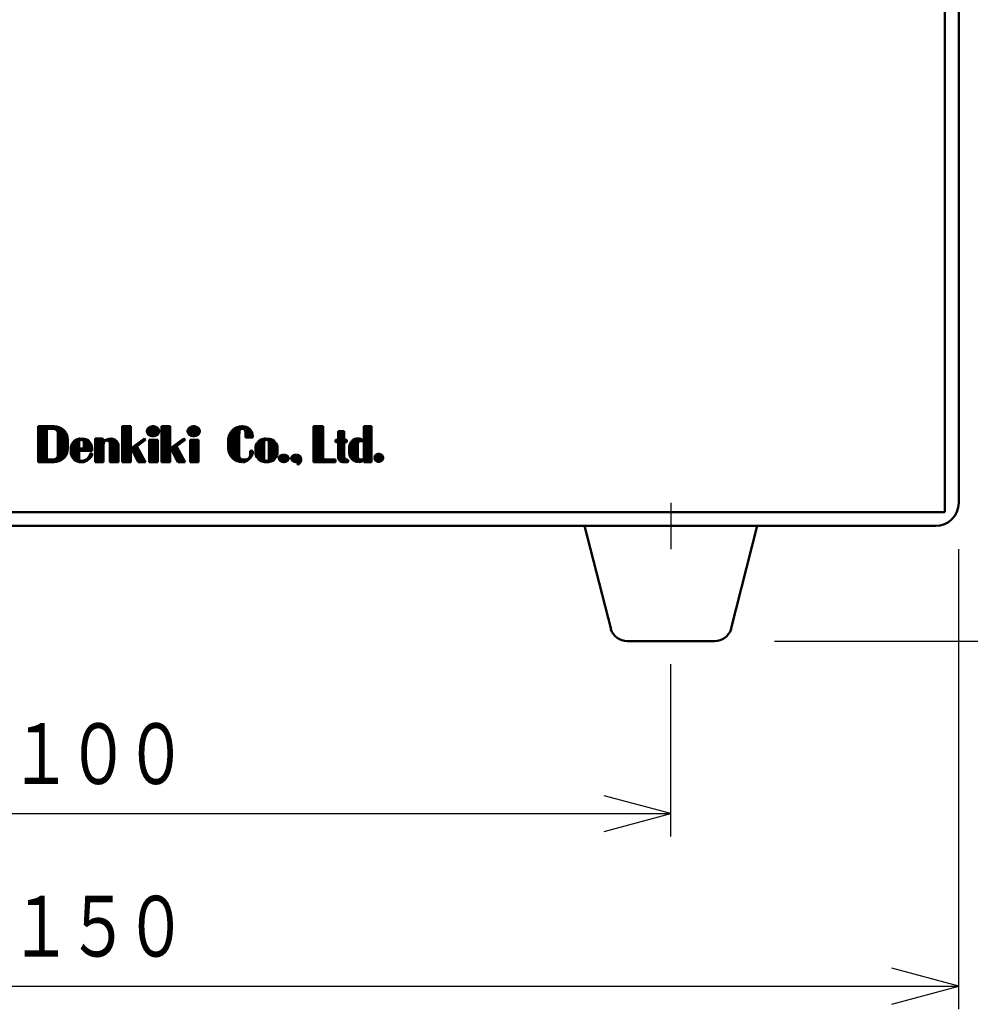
# Model space of a CAD drawing. Header units: millimetres. Extents: x 453 to 1184, y 120 to 532.
# Drawn here: x 537.5 to 620.1, y 139.7 to 225.7 of the extents above; entities that cross this region are included whole.
import ezdxf

# ---------------------------------------------------------------- set-up
doc = ezdxf.new("R2010")
doc.units = ezdxf.units.MM
doc.layers.get('0').update_dxf_attribs({"lineweight": 30})
doc.layers.add('寸法', color=7, linetype='Continuous', lineweight=15)
doc.styles.add('BIGFONT', font='txt.shx', dxfattribs={"bigfont": 'bigfont'})

# ---------------------------------------------------------------- blocks, each defined once
blk = doc.blocks.new('A$C5E891AED')
for p, q in [((155.3, 75.8), (155.3, -41.8)), ((156.5, 64), (156.5, -41)), ((76.5291, -34.3333), (77.2794, -34.3333)), ((76.5291, -37.4418), (76.5291, -34.3333)), ((76.6363, -34.3333), (76.6363, -37.4418)), ((76.7435, -34.3333), (76.7435, -37.4418)), ((76.8506, -34.3333), (76.8506, -37.4418)), ((76.9578, -34.3333), (76.9578, -37.4418)), ((77.065, -34.3333), (77.065, -37.4418)), ((77.1722, -34.3333), (77.1722, -37.4418)), ((77.2794, -34.3333), (77.2794, -37.4418)), ((77.2794, -34.3333), (77.8154, -34.3333)), ((77.3866, -34.3333), (77.3866, -34.5477)), ((77.4938, -34.3333), (77.4938, -34.5477)), ((77.601, -34.3333), (77.601, -34.5477)), ((77.7082, -34.3333), (77.7082, -34.5477)), ((77.7939, -34.3333), (77.8368, -34.3333)), ((77.8154, -34.3333), (77.8154, -34.5477)), ((77.8368, -34.3333), (77.8583, -34.3333)), ((77.9226, -34.3333), (77.9226, -34.5477)), ((78.0298, -34.3762), (78.0298, -34.5906)), ((83.8181, -34.3333), (84.5685, -34.3333)), ((83.8181, -37.4418), (83.8181, -34.3333)), ((83.9253, -34.3333), (83.9253, -37.4418)), ((84.0325, -34.3333), (84.0325, -37.4418)), ((84.1397, -34.3333), (84.1397, -37.4418)), ((84.2469, -34.3333), (84.2469, -37.4418)), ((84.3541, -34.3333), (84.3541, -37.4418)), ((84.3541, -34.3333), (84.3541, -37.4418)), ((84.4613, -34.3333), (84.4613, -37.4418)), ((84.5685, -34.3333), (84.5685, -37.4418)), ((86.4979, -34.3333), (86.4979, -35.1908)), ((87.2483, -34.3333), (87.9987, -34.3333)), ((87.2483, -37.4418), (87.2483, -34.3333)), ((87.3555, -34.3333), (87.3555, -37.4418)), ((87.4627, -34.3333), (87.4627, -37.4418)), ((87.5699, -34.3333), (87.5699, -37.4418)), ((87.6771, -34.3333), (87.6771, -37.4418)), ((87.7842, -34.3333), (87.7842, -37.4418)), ((87.8914, -34.3333), (87.8914, -37.4418)), ((87.9987, -34.3333), (87.9987, -37.4418)), ((90.0353, -34.3333), (90.0353, -35.1908)), ((94.1086, -34.3762), (94.1086, -34.5477)), ((94.2042, -34.3333), (94.3103, -34.3333)), ((94.2372, -34.3762), (94.2372, -34.5048)), ((94.3658, -34.3762), (94.3658, -34.5477)), ((100.4329, -34.3333), (101.2905, -34.3333)), ((100.4329, -37.4418), (100.4329, -34.3333)), ((100.5401, -34.3333), (100.5401, -37.4418)), ((100.6473, -34.3333), (100.6473, -37.4418)), ((100.7545, -34.3333), (100.7545, -37.4418)), ((100.8617, -34.3333), (100.8617, -37.4418)), ((100.9689, -34.3333), (100.9689, -37.4418)), ((101.0761, -34.3333), (101.0761, -37.4418)), ((101.1833, -34.3333), (101.1833, -37.4418)), ((101.2905, -34.3333), (101.2905, -37.4418)), ((104.8278, -34.3333), (105.471, -34.3333)), ((104.8278, -37.4418), (104.8278, -34.3333)), ((104.935, -34.3333), (104.935, -37.4418)), ((105.0422, -34.3333), (105.0422, -37.4418)), ((105.1494, -34.3333), (105.1494, -37.4418)), ((105.2566, -34.3333), (105.2566, -37.4418)), ((105.3638, -34.3333), (105.3638, -37.4418)), ((105.471, -34.3333), (105.471, -37.4418)), ((77.2794, -34.5477), (77.4938, -34.5477)), ((77.4938, -34.5477), (77.8154, -34.5477)), ((78.137, -34.4405), (78.137, -34.6549)), ((78.2441, -34.4405), (78.2441, -34.8692)), ((78.2441, -34.9764), (78.2441, -36.6914)), ((78.3513, -34.4405), (78.3513, -37.3346)), ((78.4585, -34.5048), (78.4585, -37.2917)), ((78.5657, -34.5477), (78.5657, -37.2274)), ((78.6729, -34.6549), (78.6729, -37.1202)), ((78.7801, -34.7621), (78.7801, -37.013)), ((78.8873, -34.8907), (78.8873, -34.9764)), ((78.8873, -34.9764), (78.8873, -36.9058)), ((78.9945, -35.1908), (78.9945, -36.5843)), ((86.0692, -34.5477), (86.0692, -34.9764)), ((86.1764, -34.4405), (86.1764, -35.0836)), ((86.2836, -34.4405), (86.2836, -35.0836)), ((86.3907, -34.4405), (86.3907, -35.0836)), ((86.6051, -34.4405), (86.6051, -35.0836)), ((86.7123, -34.4405), (86.7123, -35.0836)), ((86.8195, -34.5477), (86.8195, -34.9764)), ((86.9267, -34.6549), (86.9267, -34.8692)), ((89.6065, -34.5477), (89.6065, -34.9764)), ((89.7137, -34.4405), (89.7137, -35.0836)), ((89.8209, -34.4405), (89.8209, -35.0836)), ((89.9281, -34.4405), (89.9281, -35.0836)), ((90.1425, -34.4405), (90.1425, -35.0836)), ((90.2497, -34.4405), (90.2497, -35.0836)), ((90.3569, -34.5477), (90.3569, -34.9764)), ((90.4641, -34.5477), (90.4641, -34.9764)), ((93.1439, -35.1908), (93.1439, -36.6914)), ((93.251, -34.9764), (93.251, -36.7986)), ((93.3582, -34.7621), (93.3582, -37.013)), ((93.4654, -34.6549), (93.4654, -37.1202)), ((93.5726, -34.6549), (93.5726, -37.1202)), ((93.6798, -34.5477), (93.6798, -37.2274)), ((93.787, -34.4405), (93.787, -37.3346)), ((93.8942, -34.4405), (93.8942, -37.3346)), ((94.0132, -34.8049), (93.9919, -35.1908)), ((93.9919, -35.1908), (93.9919, -36.6915)), ((94.0014, -34.4405), (94.0014, -34.6549)), ((94.4945, -34.4191), (94.4945, -34.5906)), ((94.5226, -34.8049), (94.5226, -35.1908)), ((94.5226, -35.1908), (94.5226, -35.298)), ((94.6445, -34.4405), (94.6445, -35.298)), ((94.7517, -34.5477), (94.7517, -35.298)), ((94.8589, -34.6549), (94.8589, -35.298)), ((94.9661, -34.7621), (94.9661, -35.298)), ((95.0733, -34.8692), (95.0733, -35.298)), ((95.1594, -35.1908), (95.1594, -35.298)), ((102.5768, -34.7621), (103.1127, -34.7621)), ((102.5768, -36.7986), (102.5768, -34.7621)), ((102.684, -34.7621), (102.684, -37.1202)), ((102.7912, -34.7621), (102.7912, -37.1202)), ((102.8983, -34.7621), (102.8983, -37.1202)), ((103.0055, -34.7621), (103.0055, -37.1202)), ((103.1127, -34.7621), (103.1127, -36.7986)), ((79.1017, -35.5124), (79.1017, -35.6196)), ((79.1017, -35.6196), (79.1017, -36.1555)), ((79.4233, -35.9411), (79.4233, -36.9058)), ((79.5305, -35.7268), (79.5305, -37.1202)), ((79.6376, -35.6196), (79.6376, -37.2274)), ((79.7448, -35.6196), (79.7448, -37.2274)), ((79.852, -35.5124), (79.852, -37.3346)), ((79.9592, -35.5124), (79.9592, -37.3346)), ((80.0759, -35.4052), (80.1783, -35.4052)), ((80.0759, -35.7268), (80.0759, -37.1202)), ((80.0878, -35.4481), (80.0878, -35.5767)), ((80.2165, -35.4481), (80.2165, -35.4909)), ((80.3022, -35.4481), (80.3022, -35.4909)), ((80.388, -35.4481), (80.388, -35.4909)), ((80.4856, -35.7268), (80.4856, -36.2627)), ((80.4952, -35.5124), (80.4952, -35.6196)), ((80.5166, -35.6196), (80.5166, -36.2627)), ((80.6024, -35.5124), (80.6024, -36.4771)), ((80.7096, -35.5124), (80.7096, -36.4771)), ((80.8168, -35.6196), (80.8168, -36.4771)), ((80.9239, -35.7268), (80.9239, -36.4771)), ((81.0311, -35.8339), (81.0311, -36.4771)), ((81.1383, -36.0483), (81.1383, -36.4771)), ((81.4599, -35.4052), (81.4599, -37.4418)), ((82.1031, -35.4052), (81.4599, -35.4052)), ((81.5671, -35.4052), (81.5671, -37.4418)), ((81.6743, -35.4052), (81.6743, -37.4418)), ((81.7815, -35.4052), (81.7815, -37.4418)), ((81.8887, -35.4052), (81.8887, -37.4418)), ((81.9959, -35.4052), (81.9959, -37.4418)), ((82.2103, -35.5124), (82.1031, -35.4052)), ((82.1031, -35.4052), (82.1031, -37.4418)), ((82.2103, -37.4418), (82.2103, -35.5124)), ((82.2103, -35.641), (82.2317, -35.6196)), ((82.2317, -35.8125), (82.2103, -35.8983)), ((82.2746, -35.5981), (82.2746, -35.6839)), ((82.3174, -35.5552), (82.3174, -35.6196)), ((82.3603, -35.5338), (82.3603, -35.6196)), ((82.4246, -35.5124), (82.4246, -35.5767)), ((82.489, -35.4695), (82.489, -35.5767)), ((82.5533, -35.4481), (82.5533, -35.5767)), ((82.6176, -35.4481), (82.6176, -35.5981)), ((82.7033, -35.4266), (82.7033, -35.6839)), ((82.7462, -35.834), (82.7462, -35.9626)), ((82.7462, -37.4418), (82.7462, -35.9411)), ((82.7677, -35.4266), (82.7677, -35.7911)), ((82.8534, -35.4052), (82.8534, -35.7268)), ((82.8534, -35.7268), (82.8534, -37.4418)), ((82.9606, -35.4052), (83.0678, -35.4481)), ((82.9606, -35.4266), (82.9606, -35.7268)), ((82.9606, -35.7268), (82.9606, -37.4418)), ((83.0678, -35.4695), (83.0678, -35.7482)), ((83.0678, -35.7268), (83.0678, -37.4418)), ((83.175, -35.5124), (83.175, -35.7268)), ((83.175, -35.7268), (83.175, -37.4418)), ((83.2822, -35.5981), (83.2822, -35.7268)), ((83.2822, -35.7268), (83.2822, -37.4418)), ((83.3894, -35.7268), (83.3894, -37.4418)), ((83.4966, -37.4418), (83.4966, -35.9411)), ((84.5685, -36.2627), (85.7476, -35.4052)), ((84.5685, -36.4771), (85.8548, -35.5124)), ((85.7476, -35.5124), (84.5685, -36.3699)), ((85.8548, -37.4418), (85.1044, -36.0483)), ((85.8548, -35.5124), (85.7476, -35.4052)), ((86.1764, -35.5124), (86.9267, -35.5124)), ((86.1764, -37.4418), (86.1764, -35.5124)), ((86.2836, -35.5124), (86.2836, -37.4418)), ((86.3907, -35.5124), (86.3907, -37.4418)), ((86.4979, -35.5124), (86.4979, -37.4418)), ((86.6051, -35.5124), (86.6051, -37.4418)), ((86.7123, -35.5124), (86.7123, -37.4418)), ((86.8195, -35.5124), (86.8195, -37.4418)), ((86.9267, -35.5124), (86.9267, -37.4418)), ((89.1777, -35.5124), (87.9986, -36.3699)), ((87.9987, -36.2627), (89.1778, -35.4052)), ((87.9987, -36.4771), (89.285, -35.5124)), ((89.285, -37.4418), (88.5346, -36.0483)), ((89.285, -35.5124), (89.1778, -35.4052)), ((89.7137, -35.5124), (90.464, -35.5124)), ((89.7137, -37.4418), (89.7137, -35.5124)), ((89.8209, -35.5124), (89.8209, -37.4418)), ((89.9281, -35.5124), (89.9281, -37.4418)), ((90.0353, -35.5124), (90.0353, -37.4418)), ((90.1425, -35.5124), (90.1425, -37.4418)), ((90.2497, -35.5124), (90.2497, -37.4418)), ((90.3569, -35.5124), (90.3569, -37.4418)), ((90.464, -35.5124), (90.464, -37.4418)), ((93.0367, -35.4052), (93.0367, -36.2627)), ((94.5226, -35.298), (95.1594, -35.298)), ((95.5021, -35.9411), (95.5021, -36.9058)), ((95.6093, -35.7268), (95.6093, -37.1202)), ((95.7165, -35.6196), (95.7165, -37.2274)), ((95.8237, -35.5124), (95.8237, -37.3346)), ((95.9309, -35.5124), (95.9309, -37.3346)), ((96.038, -35.5124), (96.038, -37.3346)), ((96.038, -35.5124), (96.6812, -35.5124)), ((96.1453, -35.4052), (96.2525, -35.4052)), ((96.1453, -35.7268), (96.1453, -37.1202)), ((96.574, -35.7268), (96.574, -37.1202)), ((96.6812, -35.5124), (96.6812, -37.3346)), ((96.7884, -35.5124), (96.7884, -37.3346)), ((96.8956, -35.6196), (96.8956, -37.2274)), ((97.0028, -35.6196), (97.0028, -37.2274)), ((97.11, -35.7268), (97.11, -37.1202)), ((97.2172, -35.9411), (97.2172, -36.9058)), ((102.3624, -35.5124), (103.3271, -35.5124)), ((102.3624, -35.7268), (102.3624, -35.5124)), ((102.3624, -35.6196), (103.3271, -35.6196)), ((103.3271, -35.7268), (102.3624, -35.7268)), ((103.3271, -35.5124), (103.3271, -35.7268)), ((103.5844, -36.0483), (104.2704, -36.0483)), ((103.6487, -35.8339), (104.2918, -35.8339)), ((103.6487, -35.9411), (104.2918, -35.9411)), ((103.7559, -35.6196), (104.399, -35.6196)), ((103.7559, -35.7268), (104.2918, -35.7268)), ((103.9703, -35.5124), (104.6134, -35.5124)), ((104.1203, -35.4052), (104.399, -35.4052)), ((104.2918, -35.7939), (104.2918, -37.0337)), ((104.8278, -35.7939), (104.8278, -37.0337)), ((78.2441, -36.6914), (78.2441, -36.7986)), ((78.2441, -36.9487), (78.2441, -37.3775)), ((79.3589, -36.3699), (79.3589, -36.5843)), ((80.0759, -36.2627), (80.4856, -36.2627)), ((80.0759, -36.4771), (81.2026, -36.4771)), ((80.1736, -36.2627), (80.1736, -36.4771)), ((80.2808, -36.2627), (80.2808, -36.4771)), ((80.388, -36.2627), (80.388, -36.4771)), ((80.4952, -36.2627), (80.4952, -36.4771)), ((80.9883, -36.9058), (80.9883, -37.1202)), ((81.1616, -36.9487), (80.9977, -37.1202)), ((81.0387, -36.6915), (81.0387, -36.8201)), ((81.0387, -36.6915), (81.1207, -36.6915)), ((81.074, -36.6914), (81.074, -36.9916)), ((81.1002, -36.6915), (81.2026, -36.6915)), ((81.1598, -36.6914), (81.1598, -36.9058)), ((81.2026, -36.8201), (81.1616, -36.9487)), ((81.2026, -36.2627), (81.2026, -36.4771)), ((81.2026, -36.6915), (81.2026, -36.7343)), ((81.2026, -36.7343), (81.2026, -36.8201)), ((84.6757, -36.3699), (85.2116, -37.4418)), ((84.7186, -36.3484), (85.1902, -36.3484)), ((84.7186, -36.4342), (85.276, -36.4342)), ((84.8043, -36.5628), (85.3617, -36.5628)), ((84.8472, -36.6914), (85.4046, -36.6914)), ((84.8901, -36.2627), (85.1473, -36.2627)), ((84.9329, -36.8201), (85.4903, -36.8201)), ((84.9758, -36.1769), (85.1044, -36.1769)), ((85.0187, -36.9487), (85.5761, -36.9487)), ((88.1059, -36.3699), (88.6418, -37.4418)), ((88.213, -36.2627), (88.213, -36.4771)), ((88.3202, -36.2627), (88.3202, -36.6914)), ((88.4274, -36.1555), (88.4274, -36.9058)), ((88.5346, -36.1555), (88.5346, -37.1202)), ((88.6418, -36.3699), (88.6418, -37.3346)), ((88.749, -36.5843), (88.749, -37.4418)), ((88.8562, -36.7986), (88.8562, -37.4418)), ((88.9634, -36.9058), (88.9634, -37.4418)), ((93.9919, -36.6915), (93.9919, -36.9059)), ((94.9471, -36.4771), (95.1594, -36.4771)), ((94.9471, -36.4771), (94.9471, -36.7987)), ((95.009, -36.9058), (95.009, -36.9916)), ((95.0733, -36.4771), (95.0733, -36.9058)), ((95.3949, -36.3699), (95.3949, -36.5843)), ((97.3244, -36.2627), (97.3244, -36.5843)), ((97.6245, -36.9058), (97.6245, -37.3346)), ((97.7531, -36.863), (97.7531, -37.3775)), ((97.8817, -36.863), (97.8817, -37.3775)), ((98.0104, -36.863), (98.0104, -37.3775)), ((98.139, -36.9487), (98.139, -37.2917)), ((98.7393, -36.863), (98.7393, -37.3775)), ((98.8679, -36.8201), (98.8679, -37.4203)), ((98.9965, -36.8201), (98.9965, -37.4203)), ((99.1252, -36.863), (99.1252, -37.3775)), ((103.1127, -36.7986), (102.5768, -36.7986)), ((102.5768, -36.7986), (102.5768, -37.013)), ((103.1127, -36.7986), (103.1127, -37.013)), ((103.5415, -36.1555), (104.2918, -36.1555)), ((103.5415, -36.2627), (103.5415, -36.5843)), ((103.5415, -36.2627), (104.2918, -36.2627)), ((103.5415, -36.3699), (104.2918, -36.3699)), ((103.5415, -36.4771), (104.2918, -36.4771)), ((103.5415, -36.5843), (104.2918, -36.5843)), ((103.5415, -36.6914), (104.2918, -36.6914)), ((103.6058, -36.7986), (103.6701, -36.7986)), ((103.6487, -36.7986), (104.2918, -36.7986)), ((103.6487, -36.9058), (104.2918, -36.9058)), ((105.0422, -36.2413), (105.0422, -36.5414)), ((105.7925, -36.9273), (105.7925, -37.0345)), ((105.8997, -36.7986), (105.8997, -37.3346)), ((106.0069, -36.7986), (106.0069, -37.3346)), ((106.1141, -36.7558), (106.1141, -36.7986)), ((106.1141, -36.7986), (106.1141, -37.3346)), ((106.2213, -36.7986), (106.2213, -37.3346)), ((106.3285, -36.8415), (106.3285, -36.9058)), ((106.3285, -36.9058), (106.3285, -37.2274)), ((106.4357, -36.9273), (106.4357, -37.013)), ((77.2794, -37.4418), (76.5291, -37.4418)), ((77.2794, -37.2274), (77.4938, -37.2274)), ((77.2794, -37.4418), (77.8154, -37.4418)), ((77.3866, -37.2274), (77.3866, -37.4418)), ((77.4938, -37.2274), (77.8154, -37.2274)), ((77.4938, -37.2274), (77.4938, -37.4418)), ((77.601, -37.2274), (77.601, -37.4418)), ((77.7082, -37.2274), (77.7082, -37.4418)), ((77.8154, -37.2274), (77.8154, -37.4418)), ((77.8154, -37.4418), (77.9226, -37.4418)), ((77.9226, -37.2274), (77.9226, -37.4418)), ((78.0298, -37.2274), (78.0298, -37.3346)), ((78.0298, -37.3346), (78.0298, -37.4203)), ((78.137, -37.1202), (78.137, -37.3346)), ((80.0759, -37.4418), (80.1783, -37.4418)), ((80.0878, -37.2917), (80.0878, -37.3775)), ((80.1736, -37.3346), (80.1736, -37.4203)), ((80.2594, -37.3346), (80.2594, -37.4632)), ((80.3832, -37.4418), (80.4856, -37.4418)), ((80.388, -37.3346), (80.388, -37.4203)), ((80.4737, -37.3346), (80.4737, -37.4203)), ((80.5595, -37.2917), (80.5595, -37.4203)), ((80.6452, -37.2488), (80.6452, -37.3775)), ((80.731, -37.206), (80.731, -37.3346)), ((80.8168, -37.1202), (80.8168, -37.2488)), ((80.9025, -37.0345), (80.9025, -37.1631)), ((81.4599, -37.4418), (82.2103, -37.4418)), ((83.4966, -37.4418), (82.7462, -37.4418)), ((84.5685, -37.4418), (83.8181, -37.4418)), ((85.0616, -37.0773), (85.619, -37.0773)), ((85.1473, -37.206), (85.7047, -37.206)), ((85.1902, -37.3346), (85.7476, -37.3346)), ((85.2116, -37.4418), (85.8548, -37.4418)), ((86.9267, -37.4418), (86.1764, -37.4418)), ((87.9987, -37.4418), (87.2483, -37.4418)), ((88.6418, -37.4418), (89.285, -37.4418)), ((89.0706, -37.1202), (89.0706, -37.4418)), ((89.1777, -37.3346), (89.1777, -37.4418)), ((90.464, -37.4418), (89.7137, -37.4418)), ((94.0228, -37.0773), (94.0228, -37.3989)), ((94.1515, -37.206), (94.1515, -37.4203)), ((94.2801, -37.2488), (94.2801, -37.4203)), ((94.3103, -37.2274), (94.5226, -37.2274)), ((94.3103, -37.4418), (94.4165, -37.4418)), ((94.4087, -37.2488), (94.4087, -37.4203)), ((94.5374, -37.2488), (94.5374, -37.3775)), ((94.6231, -37.2488), (94.6231, -37.3346)), ((94.7517, -37.206), (94.7517, -37.2917)), ((94.8375, -37.1202), (94.8375, -37.206)), ((94.9232, -36.9916), (94.9232, -37.1202)), ((96.038, -37.3346), (96.6812, -37.3346)), ((96.1453, -37.4418), (96.2525, -37.4418)), ((96.4668, -37.4418), (96.574, -37.4418)), ((97.4959, -36.9916), (97.4959, -37.2488)), ((98.2248, -37.0773), (98.2248, -37.206)), ((98.6107, -36.9916), (98.6107, -37.2917)), ((99.1681, -37.3775), (99.1681, -37.5918)), ((99.2538, -36.9916), (99.2538, -37.5061)), ((99.3396, -37.1202), (99.3396, -37.3775)), ((101.2905, -37.4418), (100.4329, -37.4418)), ((101.2905, -37.2274), (102.3624, -37.2274)), ((101.2905, -37.4418), (101.2905, -37.2274)), ((101.2905, -37.3346), (102.3624, -37.3346)), ((102.3624, -37.4418), (101.2905, -37.4418)), ((102.3624, -37.2274), (102.3624, -37.4418)), ((102.684, -37.1202), (103.1127, -37.1202)), ((102.684, -37.2274), (103.2199, -37.2274)), ((102.7912, -37.3346), (103.4343, -37.3346)), ((103.0055, -37.4418), (103.4343, -37.4418)), ((103.4343, -37.2488), (103.4557, -37.2488)), ((103.4557, -37.4203), (103.4343, -37.4418)), ((103.4557, -37.2488), (103.4557, -37.4203)), ((103.6916, -37.013), (103.7773, -37.013)), ((103.7559, -37.013), (104.1846, -37.013)), ((103.7559, -37.1202), (104.2918, -37.1202)), ((103.8631, -37.2274), (104.399, -37.2274)), ((104.0775, -37.3346), (104.6992, -37.3346)), ((104.1203, -37.4203), (104.1846, -37.4203)), ((105.471, -37.4418), (104.8278, -37.4418)), ((105.7925, -37.013), (105.7925, -37.1202)), ((105.7925, -37.1202), (105.7925, -37.2274)), ((106.0069, -37.3346), (106.0069, -37.3775)), ((106.1141, -37.3346), (106.1141, -37.3775)), ((106.2213, -37.3346), (106.2213, -37.356)), ((106.3285, -37.2274), (106.3285, -37.2917)), ((106.3285, -37.2917), (106.3285, -37.3131)), ((106.4357, -37.013), (106.4357, -37.1202)), ((106.4357, -37.1202), (106.4357, -37.206)), ((7.7, -41.8), (155.3, -41.8)), ((154.5, -43), (8.5, -43)), ((124, -43), (139, -43)), ((124, -43), (126.3, -52)), ((139, -43), (136.7, -52)), ((127.7, -53), (135.3, -53))]:
    blk.add_line(p, q)
for points in [[(79.1017, -35.5124), (79.0838, -35.3076), (79.0306, -35.1091), (78.9437, -34.9228), (78.8258, -34.7545), (78.6805, -34.6092), (78.5121, -34.4913), (78.3258, -34.4044), (78.1273, -34.3512), (77.9226, -34.3333), (77.8609, -34.3349)], [(87.0339, -34.7621), (87.0319, -34.7247), (87.0258, -34.6876), (87.0156, -34.6511), (87.0016, -34.6154), (86.9837, -34.5809), (86.9621, -34.5477), (86.937, -34.5161), (86.9085, -34.4865), (86.8769, -34.4589), (86.8425, -34.4336), (86.8053, -34.4108), (86.7659, -34.3907), (86.7244, -34.3735), (86.6813, -34.3592), (86.6367, -34.3479), (86.591, -34.3398), (86.5447, -34.3349), (86.498, -34.3333), (86.4512, -34.3349), (86.4049, -34.3398), (86.3592, -34.3479), (86.3146, -34.3592), (86.2715, -34.3735), (86.23, -34.3907), (86.1906, -34.4108), (86.1534, -34.4336), (86.119, -34.4589), (86.0874, -34.4865), (86.0589, -34.5161), (86.0338, -34.5477), (86.0122, -34.5809), (85.9943, -34.6154), (85.9803, -34.6511), (85.9701, -34.6876), (85.964, -34.7247), (85.962, -34.7621), (85.964, -34.7994), (85.9701, -34.8365), (85.9803, -34.873), (85.9943, -34.9087), (86.0122, -34.9433), (86.0338, -34.9764), (86.0589, -35.008), (86.0874, -35.0377), (86.119, -35.0652), (86.1534, -35.0905), (86.1906, -35.1133), (86.23, -35.1334), (86.2715, -35.1506), (86.3146, -35.165), (86.3592, -35.1762), (86.4049, -35.1843), (86.4512, -35.1892), (86.498, -35.1908), (86.5447, -35.1892), (86.591, -35.1843), (86.6367, -35.1762), (86.6813, -35.165), (86.7244, -35.1506), (86.7659, -35.1334), (86.8053, -35.1133), (86.8425, -35.0905), (86.8769, -35.0652), (86.9085, -35.0377), (86.937, -35.008), (86.9621, -34.9764), (86.9837, -34.9433), (87.0016, -34.9087), (87.0156, -34.873), (87.0258, -34.8365), (87.0319, -34.7994), (87.0339, -34.7621)], [(90.5712, -34.7621), (90.5692, -34.7247), (90.5631, -34.6876), (90.5529, -34.6511), (90.5389, -34.6154), (90.521, -34.5809), (90.4994, -34.5477), (90.4743, -34.5161), (90.4458, -34.4865), (90.4142, -34.4589), (90.3798, -34.4336), (90.3426, -34.4108), (90.3032, -34.3907), (90.2617, -34.3735), (90.2186, -34.3592), (90.174, -34.3479), (90.1283, -34.3398), (90.082, -34.3349), (90.0353, -34.3333), (89.9885, -34.3349), (89.9422, -34.3398), (89.8965, -34.3479), (89.8519, -34.3592), (89.8088, -34.3735), (89.7673, -34.3907), (89.7279, -34.4108), (89.6907, -34.4336), (89.6563, -34.4589), (89.6247, -34.4865), (89.5962, -34.5161), (89.5711, -34.5477), (89.5495, -34.5809), (89.5316, -34.6154), (89.5176, -34.6511), (89.5074, -34.6876), (89.5013, -34.7247), (89.4993, -34.7621), (89.5013, -34.7994), (89.5074, -34.8365), (89.5176, -34.873), (89.5316, -34.9087), (89.5495, -34.9433), (89.5711, -34.9764), (89.5962, -35.008), (89.6247, -35.0377), (89.6563, -35.0652), (89.6907, -35.0905), (89.7279, -35.1133), (89.7673, -35.1334), (89.8088, -35.1506), (89.8519, -35.165), (89.8965, -35.1762), (89.9422, -35.1843), (89.9885, -35.1892), (90.0353, -35.1908), (90.082, -35.1892), (90.1283, -35.1843), (90.174, -35.1762), (90.2186, -35.165), (90.2617, -35.1506), (90.3032, -35.1334), (90.3426, -35.1133), (90.3798, -35.0905), (90.4142, -35.0652), (90.4458, -35.0377), (90.4743, -35.008), (90.4994, -34.9764), (90.521, -34.9433), (90.5389, -34.9087), (90.5529, -34.873), (90.5631, -34.8365), (90.5692, -34.7994), (90.5712, -34.7621)], [(94.2042, -34.3333), (94.0015, -34.3512), (93.8049, -34.4044), (93.6204, -34.4913), (93.4538, -34.6092), (93.3099, -34.7545), (93.1931, -34.9228), (93.1071, -35.1091), (93.0544, -35.3076), (93.0411, -35.4096)], [(95.1594, -35.1908), (95.1465, -35.0419), (95.1082, -34.8975), (95.0457, -34.7621), (94.9608, -34.6396), (94.8561, -34.5339), (94.7349, -34.4482), (94.6007, -34.385), (94.4578, -34.3463), (94.34, -34.3338)], [(78.2441, -34.9764), (78.2376, -34.902), (78.2183, -34.8298), (78.1867, -34.7621), (78.1438, -34.7008), (78.091, -34.648), (78.0298, -34.6051), (77.962, -34.5735), (77.8898, -34.5542), (77.8154, -34.5477)], [(94.5226, -34.8049), (94.5187, -34.7603), (94.5072, -34.717), (94.4885, -34.6763), (94.463, -34.6396), (94.4316, -34.6079), (94.3952, -34.5822), (94.355, -34.5632), (94.3121, -34.5516), (94.2679, -34.5477), (94.2236, -34.5516), (94.1808, -34.5632), (94.1405, -34.5822), (94.1042, -34.6079), (94.0727, -34.6396), (94.0473, -34.6763), (94.0285, -34.717), (94.017, -34.7603), (94.0132, -34.8049)], [(80.0785, -35.4116), (80.036, -35.4182), (79.8981, -35.4569), (79.7686, -35.5201), (79.6516, -35.6058), (79.5506, -35.7115), (79.4687, -35.834), (79.4083, -35.9694), (79.3714, -36.1138), (79.3589, -36.2627), (79.365, -36.3672)], [(80.4856, -35.7268), (80.4825, -35.6895), (80.4733, -35.6534), (80.4582, -35.6196), (80.4377, -35.589), (80.4124, -35.5626), (80.3832, -35.5411), (80.3508, -35.5253), (80.3163, -35.5156), (80.2808, -35.5124), (80.2452, -35.5156), (80.2107, -35.5253), (80.1783, -35.5411), (80.1491, -35.5626), (80.1238, -35.589), (80.1033, -35.6196), (80.0882, -35.6534), (80.079, -35.6895), (80.0759, -35.7268)], [(80.3769, -35.4131), (80.2808, -35.4052), (80.174, -35.415)], [(81.2026, -36.2627), (81.1901, -36.1138), (81.1532, -35.9694), (81.0928, -35.834), (81.0109, -35.7115), (80.9099, -35.6058), (80.7929, -35.5201), (80.6634, -35.4569), (80.5255, -35.4182), (80.4118, -35.4057)], [(82.9655, -35.4111), (82.8534, -35.4052), (82.6673, -35.4215), (82.4868, -35.4698), (82.3175, -35.5488), (82.2234, -35.6099)], [(82.7462, -35.834), (82.7423, -35.7893), (82.7307, -35.746), (82.7118, -35.7053), (82.6861, -35.6686), (82.6543, -35.6369), (82.6176, -35.6112), (82.577, -35.5922), (82.5336, -35.5806), (82.489, -35.5767), (82.4443, -35.5806), (82.401, -35.5922), (82.3603, -35.6112), (82.3236, -35.6369), (82.2919, -35.6686), (82.2662, -35.7053), (82.2472, -35.746), (82.2356, -35.7893), (82.2336, -35.8026)], [(83.4966, -36.0483), (83.4868, -35.9367), (83.4578, -35.8284), (83.4104, -35.7268), (83.3461, -35.6349), (83.2669, -35.5557), (83.175, -35.4914), (83.0734, -35.444), (82.9761, -35.417)], [(96.1479, -35.4116), (96.1035, -35.4182), (95.9592, -35.4569), (95.8237, -35.5201), (95.7012, -35.6058), (95.5955, -35.7115), (95.5098, -35.834), (95.4466, -35.9694), (95.4079, -36.1138), (95.3949, -36.2627), (95.4013, -36.3672)], [(96.574, -35.7268), (96.5708, -35.6895), (96.5611, -35.6534), (96.5453, -35.6196), (96.5239, -35.589), (96.4975, -35.5626), (96.4668, -35.5411), (96.433, -35.5253), (96.3969, -35.5156), (96.3597, -35.5124), (96.3224, -35.5156), (96.2863, -35.5253), (96.2525, -35.5411), (96.2218, -35.5626), (96.1954, -35.589), (96.174, -35.6196), (96.1582, -35.6534), (96.1485, -35.6895), (96.1453, -35.7268)], [(96.4603, -35.4131), (96.3597, -35.4052), (96.248, -35.415)], [(97.3244, -36.2627), (97.3114, -36.1138), (97.2727, -35.9694), (97.2095, -35.834), (97.1238, -35.7115), (97.0181, -35.6058), (96.8956, -35.5201), (96.7601, -35.4569), (96.6158, -35.4182), (96.4968, -35.4057)], [(104.1251, -35.4114), (104.0907, -35.4179), (104.0341, -35.4337), (103.9788, -35.4556), (103.9252, -35.4835), (103.8738, -35.5172), (103.8249, -35.5564), (103.7789, -35.6008), (103.7362, -35.6501), (103.697, -35.7039), (103.6617, -35.7617), (103.6305, -35.8232), (103.6038, -35.8879), (103.5816, -35.9553), (103.5641, -36.0249), (103.5516, -36.0961), (103.544, -36.1684), (103.5415, -36.2413), (103.544, -36.3141), (103.5464, -36.3432)], [(104.8278, -35.7939), (104.8268, -35.7788), (104.824, -35.7637), (104.8193, -35.7488), (104.8127, -35.7343), (104.8044, -35.7203), (104.7943, -35.7068), (104.7826, -35.6939), (104.7693, -35.6819), (104.7545, -35.6707), (104.7385, -35.6604), (104.7211, -35.6511), (104.7027, -35.643), (104.6834, -35.6359), (104.6632, -35.6301), (104.6424, -35.6255), (104.6211, -35.6222), (104.5995, -35.6203), (104.5777, -35.6196), (104.5559, -35.6203), (104.5342, -35.6222), (104.5129, -35.6255), (104.4921, -35.6301), (104.472, -35.6359), (104.4526, -35.643), (104.4342, -35.6511), (104.4169, -35.6604), (104.4008, -35.6707), (104.3861, -35.6819), (104.3728, -35.6939), (104.3611, -35.7068), (104.351, -35.7203), (104.3426, -35.7343), (104.3361, -35.7488), (104.3313, -35.7637), (104.3285, -35.7788), (104.3275, -35.7939)], [(105.0207, -36.2413), (105.0182, -36.1684), (105.0107, -36.0961), (104.9981, -36.0249), (104.9807, -35.9553), (104.9585, -35.8879), (104.9317, -35.8232), (104.9006, -35.7617), (104.8653, -35.7039), (104.8261, -35.6501), (104.7833, -35.6008), (104.7374, -35.5564), (104.6885, -35.5172), (104.637, -35.4835), (104.5835, -35.4556), (104.5282, -35.4337), (104.4716, -35.4179), (104.4141, -35.4084), (104.3794, -35.4057)], [(77.8154, -37.2274), (77.8898, -37.2209), (77.962, -37.2015), (78.0298, -37.17), (78.091, -37.1271), (78.1438, -37.0742), (78.1867, -37.013), (78.2183, -36.9453), (78.2376, -36.8731), (78.2441, -36.7986)], [(77.9226, -37.4418), (78.1273, -37.4238), (78.3258, -37.3707), (78.5121, -37.2838), (78.6805, -37.1659), (78.8258, -37.0206), (78.9437, -36.8522), (79.0306, -36.666), (79.0838, -36.4674), (79.1017, -36.2627), (79.0988, -36.1804)], [(79.3589, -36.5843), (79.3714, -36.7332), (79.4083, -36.8775), (79.4687, -37.013), (79.5506, -37.1355), (79.6516, -37.2412), (79.7686, -37.3269), (79.8981, -37.3901), (80.036, -37.4287), (80.1212, -37.4397)], [(80.3806, -37.3282), (80.423, -37.3215), (80.561, -37.2829), (80.6905, -37.2197), (80.8075, -37.134), (80.9085, -37.0283), (80.9904, -36.9058), (81.0508, -36.7704), (81.0601, -36.7421)], [(80.4767, -37.4417), (80.603, -37.4037), (80.7519, -37.3311), (80.8865, -37.2325), (81.0026, -37.1109), (81.0968, -36.9701), (81.1663, -36.8144), (81.1819, -36.7654)], [(93.0367, -36.2627), (93.0544, -36.4675), (93.1071, -36.666), (93.1931, -36.8523), (93.3099, -37.0206), (93.4538, -37.1659), (93.6204, -37.2838), (93.8049, -37.3707), (94.0015, -37.4239), (94.2042, -37.4418), (94.2449, -37.4411)], [(93.9919, -36.9059), (93.9968, -36.9617), (94.0111, -37.0158), (94.0346, -37.0666), (94.0664, -37.1126), (94.1057, -37.1522), (94.1511, -37.1843), (94.2014, -37.208), (94.255, -37.2225), (94.3103, -37.2274), (94.3656, -37.2225), (94.3927, -37.2165)], [(94.4072, -37.4417), (94.5382, -37.4038), (94.6924, -37.3311), (94.8318, -37.2325), (94.9522, -37.111), (95.0498, -36.9702), (95.1218, -36.8144), (95.1658, -36.6483), (95.1805, -36.4943)], [(94.5226, -37.2274), (94.5963, -37.2209), (94.6678, -37.2016), (94.7349, -37.17), (94.7955, -37.1271), (94.8478, -37.0743), (94.8903, -37.013), (94.9215, -36.9453), (94.9407, -36.8731), (94.9471, -36.7987), (94.9466, -36.7762)], [(95.3949, -36.5843), (95.4079, -36.7332), (95.4466, -36.8775), (95.5098, -37.013), (95.5955, -37.1355), (95.7012, -37.2412), (95.8237, -37.3269), (95.9592, -37.3901), (96.1035, -37.4287), (96.1926, -37.4397)], [(96.5714, -37.4354), (96.6158, -37.4287), (96.7601, -37.3901), (96.8956, -37.3269), (97.0181, -37.2412), (97.1238, -37.1355), (97.2095, -37.013), (97.2727, -36.8775), (97.3114, -36.7332), (97.3244, -36.5843)], [(98.2891, -37.1202), (98.2875, -37.0922), (98.2826, -37.0644), (98.2745, -37.037), (98.2632, -37.0102), (98.2489, -36.9843), (98.2316, -36.9594), (98.2115, -36.9358), (98.1888, -36.9135), (98.1635, -36.8928), (98.1359, -36.8739), (98.1063, -36.8568), (98.0747, -36.8417), (98.0415, -36.8288), (98.007, -36.818), (97.9713, -36.8096), (97.9348, -36.8035), (97.8977, -36.7999), (97.8603, -36.7986), (97.8229, -36.7999), (97.7859, -36.8035), (97.7493, -36.8096), (97.7137, -36.818), (97.6791, -36.8288), (97.6459, -36.8417), (97.6144, -36.8568), (97.5847, -36.8739), (97.5571, -36.8928), (97.5319, -36.9135), (97.5091, -36.9358), (97.489, -36.9594), (97.4717, -36.9843), (97.4574, -37.0102), (97.4461, -37.037), (97.4381, -37.0644), (97.4332, -37.0922), (97.4315, -37.1202), (97.4332, -37.1482), (97.4381, -37.176), (97.4461, -37.2034), (97.4574, -37.2302), (97.4717, -37.2561), (97.489, -37.281), (97.5091, -37.3047), (97.5319, -37.3269), (97.5571, -37.3476), (97.5847, -37.3665), (97.6144, -37.3836), (97.6459, -37.3987), (97.6791, -37.4116), (97.7137, -37.4224), (97.7493, -37.4308), (97.7859, -37.4369), (97.8229, -37.4405), (97.8603, -37.4418), (97.8977, -37.4405), (97.9348, -37.4369), (97.9713, -37.4308), (98.007, -37.4224), (98.0415, -37.4116), (98.0747, -37.3987), (98.1063, -37.3836), (98.1359, -37.3665), (98.1635, -37.3476), (98.1888, -37.3269), (98.2115, -37.3047), (98.2316, -37.281), (98.2489, -37.2561), (98.2632, -37.2302), (98.2745, -37.2034), (98.2826, -37.176), (98.2875, -37.1482), (98.2891, -37.1202)], [(99.361, -37.1202), (99.3594, -37.0922), (99.3545, -37.0644), (99.3464, -37.037), (99.3351, -37.0102), (99.3208, -36.9843), (99.3036, -36.9594), (99.2835, -36.9358), (99.2607, -36.9135), (99.2354, -36.8928), (99.2078, -36.8739), (99.1782, -36.8568), (99.1466, -36.8417), (99.1134, -36.8288), (99.0789, -36.818), (99.0432, -36.8096), (99.0067, -36.8035), (98.9696, -36.7999), (98.9322, -36.7986), (98.8949, -36.7999), (98.8578, -36.8035), (98.8213, -36.8096), (98.7856, -36.818), (98.751, -36.8288), (98.7178, -36.8417), (98.6863, -36.8568), (98.6566, -36.8739), (98.6291, -36.8928), (98.6038, -36.9135), (98.581, -36.9358), (98.5609, -36.9594), (98.5436, -36.9843), (98.5293, -37.0102), (98.5181, -37.037), (98.51, -37.0644), (98.5051, -37.0922), (98.5035, -37.1202), (98.5051, -37.1482), (98.51, -37.176), (98.5181, -37.2034), (98.5293, -37.2302), (98.5436, -37.2561), (98.5609, -37.281), (98.581, -37.3047), (98.6038, -37.3269), (98.6291, -37.3476), (98.6566, -37.3665), (98.6863, -37.3836), (98.7178, -37.3987), (98.751, -37.4116), (98.7856, -37.4224), (98.8213, -37.4308), (98.8578, -37.4369), (98.8949, -37.4405), (98.9322, -37.4418), (98.9696, -37.4405), (99.0067, -37.4369), (99.0432, -37.4308), (99.0789, -37.4224), (99.1134, -37.4116), (99.1466, -37.3987), (99.1782, -37.3836), (99.2078, -37.3665), (99.2354, -37.3476), (99.2607, -37.3269), (99.2835, -37.3047), (99.3036, -37.281), (99.3208, -37.2561), (99.3351, -37.2302), (99.3464, -37.2034), (99.3545, -37.176), (99.3594, -37.1482), (99.361, -37.1202)], [(103.5415, -36.5628), (103.544, -36.6357), (103.5516, -36.708), (103.5641, -36.7792), (103.5816, -36.8488), (103.6038, -36.9162), (103.6305, -36.9809), (103.6617, -37.0424), (103.697, -37.1002), (103.7362, -37.154), (103.7789, -37.2033), (103.8249, -37.2477), (103.8738, -37.2869), (103.9252, -37.3206), (103.9788, -37.3485), (104.0341, -37.3704), (104.0907, -37.3862), (104.1482, -37.3957), (104.1597, -37.3968)], [(106.5, -37.0773), (106.4985, -37.0474), (106.4941, -37.0178), (106.4869, -36.9886), (106.4767, -36.96), (106.4639, -36.9324), (106.4483, -36.9058), (106.4302, -36.8806), (106.4097, -36.8569), (106.387, -36.8348), (106.3622, -36.8146), (106.3354, -36.7963), (106.3071, -36.7803), (106.2772, -36.7665), (106.2461, -36.755), (106.214, -36.746), (106.1811, -36.7395), (106.1477, -36.7356), (106.1141, -36.7343), (106.0805, -36.7356), (106.0471, -36.7395), (106.0142, -36.746), (105.9821, -36.755), (105.951, -36.7665), (105.9212, -36.7803), (105.8928, -36.7963), (105.8661, -36.8146), (105.8412, -36.8348), (105.8185, -36.8569), (105.798, -36.8806), (105.7799, -36.9058), (105.7644, -36.9324), (105.7515, -36.96), (105.7414, -36.9886), (105.7341, -37.0178), (105.7297, -37.0474), (105.7282, -37.0773), (105.7297, -37.1072), (105.7341, -37.1369), (105.7414, -37.1661), (105.7515, -37.1946), (105.7644, -37.2223), (105.7799, -37.2488), (105.798, -37.2741), (105.8185, -37.2978), (105.8412, -37.3199), (105.8661, -37.3401), (105.8928, -37.3583), (105.9212, -37.3744), (105.951, -37.3882), (105.9821, -37.3996), (106.0142, -37.4086), (106.0471, -37.4151), (106.0805, -37.419), (106.1141, -37.4203), (106.1477, -37.419), (106.1811, -37.4151), (106.214, -37.4086), (106.2461, -37.3996), (106.2772, -37.3882), (106.3071, -37.3744), (106.3354, -37.3583), (106.3622, -37.3401), (106.387, -37.3199), (106.4097, -37.2978), (106.4302, -37.2741), (106.4483, -37.2488), (106.4639, -37.2223), (106.4767, -37.1946), (106.4869, -37.1661), (106.4941, -37.1369), (106.4985, -37.1072), (106.5, -37.0773)], [(80.0759, -37.1202), (80.079, -37.1574), (80.0882, -37.1935), (80.1033, -37.2274), (80.1238, -37.258), (80.1491, -37.2844), (80.1783, -37.3058), (80.2107, -37.3216), (80.2452, -37.3313), (80.2808, -37.3346), (80.3163, -37.3313), (80.3508, -37.3216), (80.3706, -37.3129)], [(80.1767, -37.4498), (80.206, -37.4564), (80.2808, -37.4632), (80.3555, -37.4564), (80.3848, -37.4498)], [(96.1453, -37.1202), (96.1485, -37.1574), (96.1582, -37.1935), (96.174, -37.2274), (96.1954, -37.258), (96.2218, -37.2844), (96.2525, -37.3058), (96.2863, -37.3216), (96.3224, -37.3313), (96.3597, -37.3346), (96.3969, -37.3313), (96.433, -37.3216), (96.4668, -37.3058), (96.4975, -37.2844), (96.5239, -37.258), (96.5453, -37.2274), (96.5611, -37.1935), (96.5708, -37.1574), (96.574, -37.1202)], [(96.2507, -37.4498), (96.2815, -37.4564), (96.3597, -37.4632), (96.4378, -37.4564), (96.4686, -37.4498)], [(99.0411, -37.6642), (99.0862, -37.6504), (99.1573, -37.6173), (99.2216, -37.5723), (99.2771, -37.5168), (99.3221, -37.4525), (99.3553, -37.3814), (99.3756, -37.3056), (99.3824, -37.2274), (99.3756, -37.1492), (99.3553, -37.0734), (99.3435, -37.0443)], [(99.0415, -37.6519), (99.052, -37.6347), (99.0805, -37.5737), (99.0979, -37.5088), (99.1037, -37.4418), (99.1016, -37.4014)], [(102.5768, -37.013), (102.5833, -37.0875), (102.6026, -37.1596), (102.6342, -37.2274), (102.6771, -37.2886), (102.7299, -37.3415), (102.7912, -37.3843), (102.8589, -37.4159), (102.9311, -37.4353), (103.0055, -37.4418)], [(103.1081, -37.0118), (103.112, -37.0231), (103.1373, -37.0773), (103.1715, -37.1263), (103.2138, -37.1686), (103.2628, -37.2029), (103.317, -37.2281), (103.3747, -37.2436), (103.4343, -37.2488)], [(104.2089, -37.4076), (104.2323, -37.4138), (104.262, -37.4187), (104.2918, -37.4203), (104.3217, -37.4187), (104.3514, -37.4138), (104.3748, -37.4076)], [(104.3275, -37.0531), (104.3285, -37.0682), (104.3313, -37.0833), (104.3361, -37.0982), (104.3426, -37.1127), (104.351, -37.1267), (104.3611, -37.1402), (104.3728, -37.1531), (104.3861, -37.1651), (104.4008, -37.1763), (104.4169, -37.1866), (104.4342, -37.1959), (104.4526, -37.204), (104.472, -37.2111), (104.4921, -37.2169), (104.5129, -37.2215), (104.5342, -37.2248), (104.5559, -37.2267), (104.5777, -37.2274), (104.5995, -37.2267), (104.6211, -37.2248), (104.6424, -37.2215), (104.6632, -37.2169), (104.6834, -37.2111), (104.7027, -37.204), (104.7211, -37.1959), (104.7385, -37.1866), (104.7545, -37.1763), (104.7693, -37.1651), (104.7826, -37.1531), (104.7943, -37.1402), (104.8044, -37.1267), (104.8127, -37.1127), (104.8193, -37.0982), (104.824, -37.0833), (104.8268, -37.0682), (104.8278, -37.0531)], [(104.399, -37.4418), (104.4364, -37.4405), (104.4735, -37.4369), (104.51, -37.4308), (104.5457, -37.4224), (104.5802, -37.4116), (104.6134, -37.3987), (104.645, -37.3836), (104.6746, -37.3665), (104.7022, -37.3476), (104.7275, -37.3269), (104.7503, -37.3047), (104.7704, -37.281), (104.7876, -37.2561), (104.8019, -37.2302), (104.8132, -37.2034), (104.8151, -37.198)]]:
    blk.add_lwpolyline(points)
for centre, radius, start, end in [((154.5, -41), 2, 270, 0), ((127.7, -51.5), 1.5, 199, 270), ((135.3, -51.5), 1.5, 270, 342)]:
    blk.add_arc(centre, radius, start, end)
blk = doc.blocks.new('A$C26EB5CF7')
for p, q in [((131.5, -41), (131.5, -45)), ((156.5, -85), (156.5, -45)), ((140.5, -53), (188.5, -53)), ((131.5, -70), (131.5, -55)), ((131.5, -68), (125.704, -66.447)), ((31.5, -68), (131.5, -68)), ((125.704, -69.553), (131.5, -68)), ((156.5, -83), (150.704, -81.447)), ((6.5, -83), (156.5, -83)), ((150.704, -84.553), (156.5, -83))]:
    blk.add_line(p, q)
at = {"style": 'BIGFONT', "width": 0.833}
for s, p in [('１', (74, -66)), ('０', (79, -66)), ('０', (84, -66)), ('１', (74, -81)), ('５', (79, -81)), ('０', (84, -81))]:
    blk.add_text(s, height=6, dxfattribs=at).set_placement(p)

msp = doc.modelspace()

# ---------------------------------------------------------------- block references
msp.add_blockref('A$C5E891AED', (462.6, 224.696))
at = {"layer": '寸法'}
msp.add_blockref('A$C26EB5CF7', (462.6, 224.696), dxfattribs=at)

doc.saveas('drawing.dxf')
